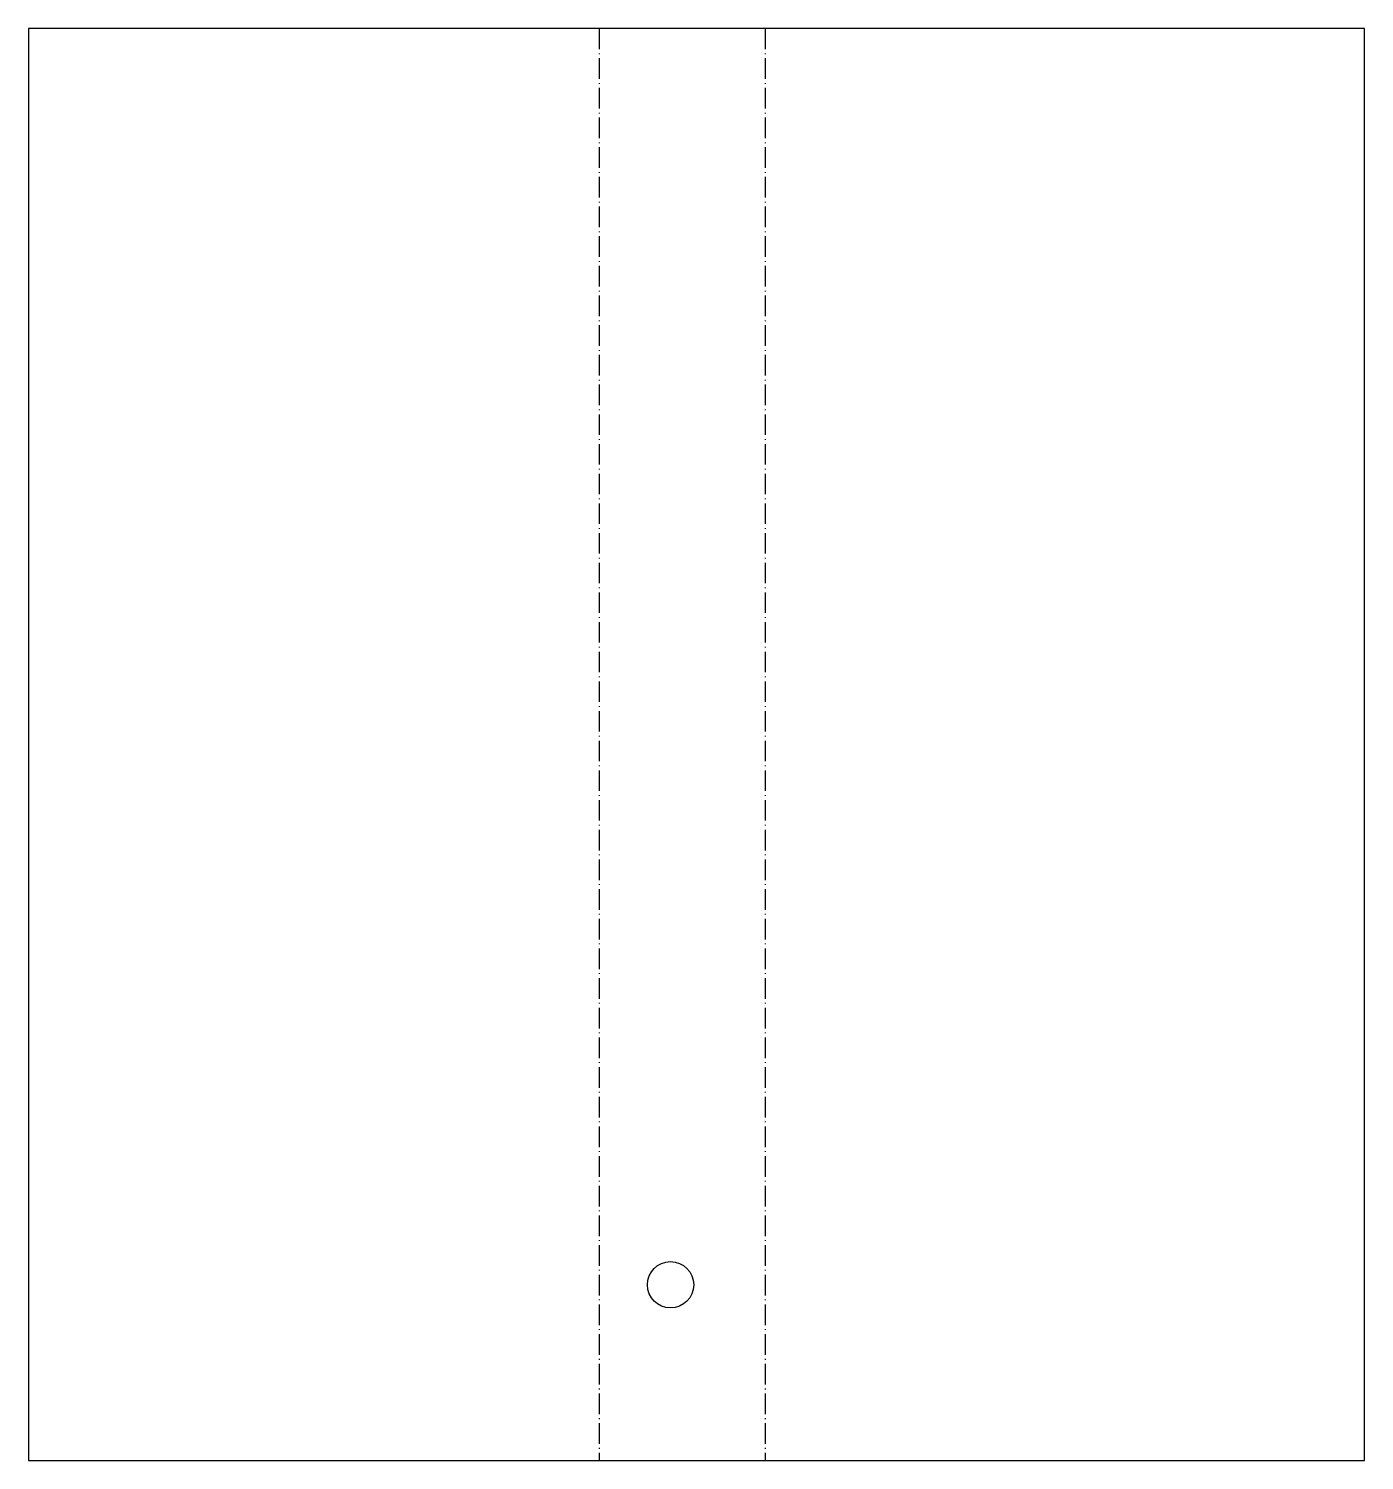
# Model space of a CAD drawing. Header units: millimetres. Extents: x 0 to 165, y 0 to 176.
import ezdxf

# ---------------------------------------------------------------- set-up
doc = ezdxf.new("R2010")
doc.units = ezdxf.units.MM
doc.linetypes.add('DASHDOT', pattern=[3.556, 2.54, -0.508, 0, -0.508])
doc.layers.add('BEND', color=7, linetype='Continuous')
doc.layers.add('CUT', color=7, linetype='Continuous')

msp = doc.modelspace()

# ---------------------------------------------------------------- linework, layer by layer
at = {"layer": 'BEND', "color": 3, "linetype": 'DASHDOT'}
for p, q in [((70.29, 176.42), (70.29, 0)), ((90.7, 176.42), (90.7, 0))]:
    msp.add_line(p, q, dxfattribs=at)
at = {"layer": 'CUT'}
for p, q in [((0, 176.42), (0, 0)), ((164.52, 176.42), (0, 176.42)), ((164.52, 0), (164.52, 176.42)), ((0, 0), (164.52, 0))]:
    msp.add_line(p, q, dxfattribs=at)
msp.add_circle((79.07, 21.64), 2.85, dxfattribs=at)

doc.saveas('drawing.dxf')
